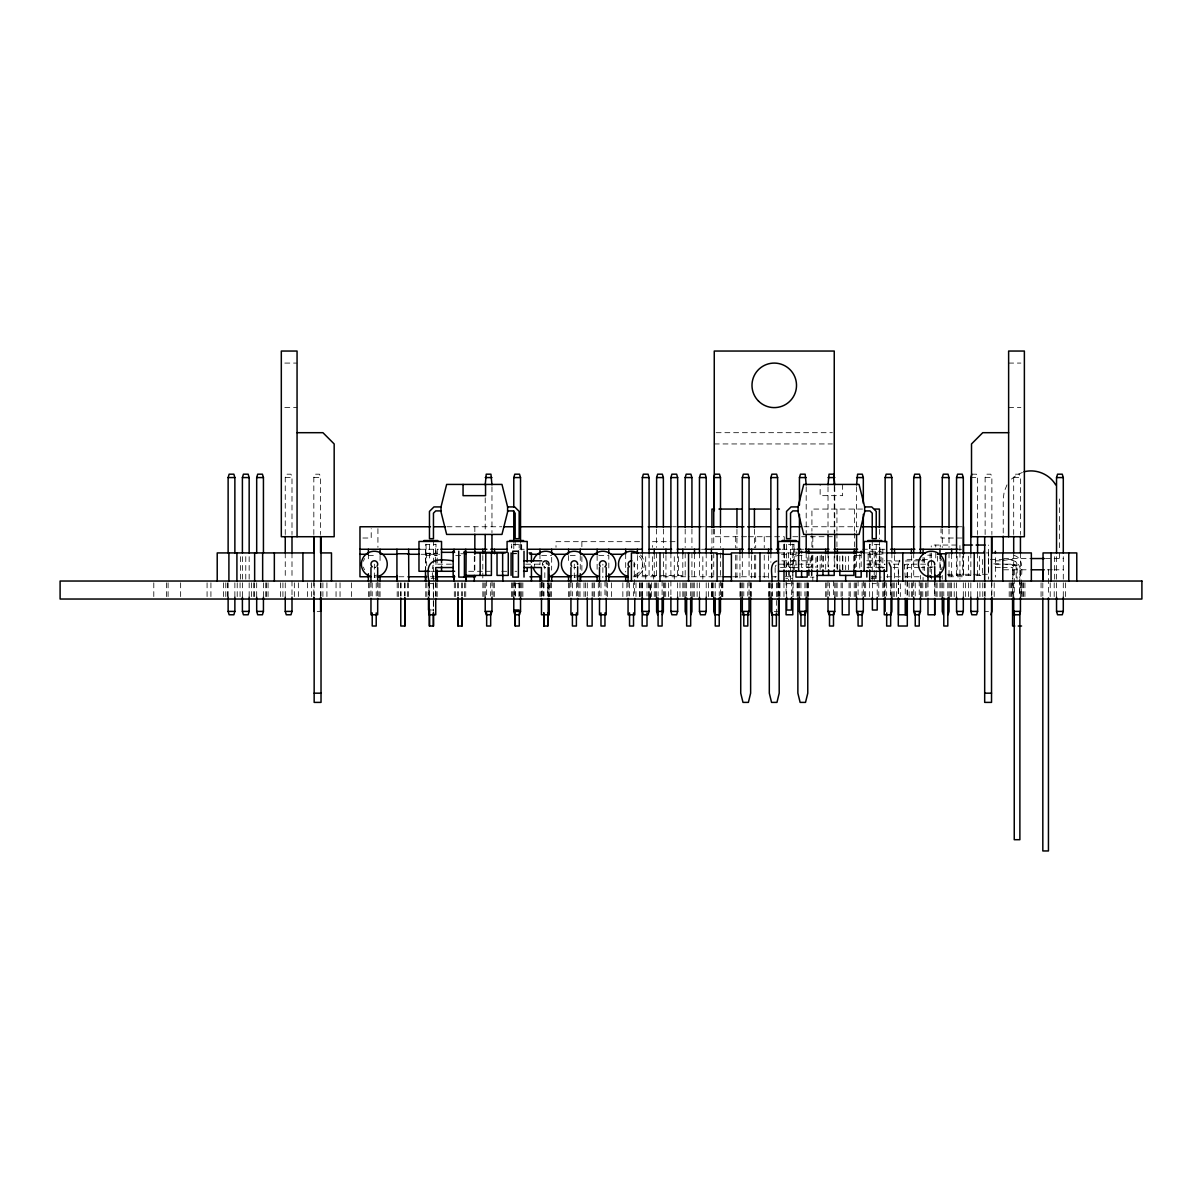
<?xml version="1.0" encoding="UTF-8"?>
<svg xmlns="http://www.w3.org/2000/svg" width="1202" height="1202" viewBox="0 0 1202 1202"><rect width="100%" height="100%" fill="white"/><g stroke="black" fill="none" stroke-linecap="round" stroke-linejoin="round"><path stroke-width="0.75" stroke-dasharray="5 3.75" d="M435.199 562.175L435.845 544.145M521.352 549.554L521.548 544.145M792.929 574.796L792.794 578.402L785.777 578.402M792.989 572.993L794.041 544.145M878.827 569.387L879.744 544.145M988.645 562.551L988.555 563.798L988.645 554.933M786.063 567.314L788.016 562.746L792.584 560.793M792.809 567.765L799.916 567.539M634.761 564.594L634.1 566.217A3.381 3.381 0 0 0 633.875 561.845L634.295 565.932M285.25 534.544L285.25 477.57L286.271 474.189L290.989 474.189L291.996 477.57L291.996 534.544M313.827 534.544L313.827 477.57L314.834 474.189L319.552 474.189L320.573 477.57L320.573 534.544M985.129 534.544L985.129 477.57L986.136 474.189L990.854 474.189L991.875 477.57L991.875 534.544M1013.692 534.544L1013.692 477.57L1014.698 474.189L1019.431 474.189L1020.438 477.57L1020.438 534.544M899.622 560.207L898.3 565L898.3 577.937M1006.991 484.887L1004.196 491.663L1003.234 498.935L1003.234 534.334M1011.468 479.057L1017.283 474.595L1022.376 472.476M933.128 567.043L929.762 567.134A3.381 3.381 0 0 0 933.413 566.848L930.063 567.284M375.625 567.284L374.243 567.554A3.381 3.381 0 0 0 375.941 567.134L374.243 567.539M905.316 561.003L919.214 560.793M908.712 564.174L907.3 565.586L907.36 599.032M575.082 567.449L574.195 567.554A3.381 3.381 0 0 0 575.593 567.284L573.865 567.509M1002.438 563.978L1017.057 565.225L1017.057 579.274M1015.9 565.301L1012.565 565.511M284.814 363.079L297.059 363.079M1008.628 363.079L1020.874 363.079M284.814 407.613L297.059 407.613M1008.628 407.613L1020.874 407.613M716.122 432.69L832.37 432.69M714.258 443.944L832.37 443.944M971.847 474.189L976.58 474.189L977.587 477.57L977.587 534.544M285.25 477.57L291.996 477.57M313.827 477.57L320.573 477.57M970.84 477.57L977.587 477.57M985.129 477.57L991.875 477.57M1013.692 477.57L1020.438 477.57M862.54 509.062L811.921 509.062L811.921 531.209M447.039 526.761L501.805 526.761M672.609 526.761L676.365 526.761M700.766 526.761L704.507 526.761M803.988 526.761L858.423 526.761M957.904 526.761L962.081 526.761M746.592 536.723L714.258 536.723L714.258 529.226M748.41 536.723L784.26 536.723L784.26 542.267M792.809 536.723L832.37 536.723M362.869 538.015L371.208 538.015L371.208 528.64M962.081 538.015L941.031 538.015L941.031 528.64M639.569 541.681L556 541.681L556 547.301M674.998 541.681L652.596 541.681L652.596 547.301M419.874 549.254L438.414 549.254M519.745 549.254L524.237 549.254M701.532 549.254L705.273 549.254M782.006 549.254L796.971 549.254M798.849 549.254L804.454 549.254M862.48 549.254L884.927 549.254M957.919 549.254L961.66 549.254M778.626 552.92L798.459 552.92M864.313 552.92L888.518 552.92M986.151 552.92L988.495 552.92L988.495 579.169M425.493 553.266L437.378 553.266M511.421 553.266L516.439 553.266M425.493 553.746L437.378 553.746M460.742 553.746L465.76 553.746M511.421 553.746L516.439 553.746M421.091 554.272L439.632 554.272M781.465 554.272L796.49 554.272M867.814 554.272L884.702 554.272M927.689 555.174L931.249 555.174M368.368 555.504L376.722 555.504M425.493 555.504L437.378 555.504M455.738 555.504L462.605 555.504M541.621 555.504L551.643 555.504M570.229 555.504L578.583 555.504M598.791 555.504L608.813 555.504L608.813 570.124M797.076 555.504L805.475 555.504M855.929 555.504L862.6 555.504M1003.595 558.539L1031.346 558.539M1045.409 558.539L1063.394 558.539M920.717 559.666L908.427 559.666A5.619 5.619 0 0 0 904.445 561.319M922.475 559.666L931.249 559.666M781.841 560.823L799.646 560.793M801.418 560.793L810.238 560.793M866.807 560.793L884.627 560.823M886.385 560.823L900.268 561.018M920.972 560.793L924.503 560.793M995.361 560.823L1000.65 560.823M1002.423 560.823C1015.645 556.857 1023.383 565.24 1019.506 578.267M451.426 564.174L435.74 564.174A3.381 3.381 0 0 0 434.042 564.624M525.755 564.174L541.456 564.174A3.381 3.381 0 0 1 543.83 565.15M778.52 564.174L796.295 564.174M798.038 564.174L810.238 564.174M866.807 564.174L884.582 564.174M893.296 564.174L898.525 564.174A3.381 3.381 0 0 1 900.208 564.624M925.615 564.174L907.074 564.174A3.381 3.381 0 0 0 904.685 565.15M995.361 564.174L1004.076 564.174M1005.819 564.174L1012.79 564.174A3.381 3.381 0 0 1 1016.171 567.539L1016.171 577.666M1017.057 565.225L1012.565 565.225L1012.565 578.342M780.474 567.509L795.964 567.509L795.964 551.237M884.537 567.509L881.096 567.509L881.096 551.237L869.842 551.237L868.16 552.92L868.16 569.793M893.146 567.509L898.525 567.539L898.555 596.688M995.361 567.509L1000.515 567.509M1002.243 567.509L1012.79 567.539L1012.82 596.688M866.807 567.539L884.251 567.765M919.335 567.539L907.104 567.569L907.074 596.688M921.063 567.539L924.503 567.539M1003.595 569.793L1029.693 569.793M1047.378 569.793L1052.351 569.793M1054.019 569.793L1063.394 569.793M430.617 571.281L434.688 571.281M468.69 571.281L490.221 571.281M501.7 571.281L507.079 571.281M515.012 571.281L516.89 571.281M947.401 574.286L988.615 574.286L988.615 545.047M568.23 575.412L575.172 575.412M633.98 575.412L681.804 575.412L681.804 579.169M947.987 575.412L972.117 575.412M975.859 575.412L982.425 575.412L982.425 556.21M398.869 576.765L406.291 576.765M430.376 576.765L434.238 576.765M633.184 576.765L661.34 576.765M663.219 576.765L689.497 576.765M691.375 576.765L721.41 576.765M732.664 576.765L760.821 576.765M762.699 576.765L777.709 576.765M785.222 576.765L792.734 576.765M871.555 576.765L877.19 576.765M886.58 576.765L903.468 576.765M905.346 576.765L922.234 576.765M929.747 576.765L933.503 576.765M948.513 576.765L963.523 576.765L963.523 556.15M810.238 577.095L813.994 577.095M871.72 577.095L881.096 577.095M933.879 577.095L930.123 577.095L930.123 564.174M431.112 578.402L434.433 578.402M871.27 578.402L877.565 578.402M429.46 583.676L433.456 583.676M515.162 583.676L519.159 583.676M786.529 583.676L790.54 583.676M872.231 583.676L876.228 583.676M431.518 610.015L433.306 610.015M317.193 611.397L320.573 611.397M774.253 611.397L777.619 611.397M985.129 611.397L988.495 611.397M990.373 559.321L1011.438 559.591A5.619 5.619 0 0 1 1017.072 565.21M993.753 563.858L1000.695 563.948M545.302 567.509L543.68 566.848A3.381 3.381 0 0 0 545.633 567.539L543.965 567.043M1014.067 555.399C1023.969 558.134 1021.655 570.544 1021.565 578.117M634.085 562.1L634.761 596.628M904.37 564.174L905.241 578.267M542.448 564.955L542.493 563.212A3.381 3.381 0 0 0 542.448 564.955L542.372 564.249M869.842 544.145L870.759 569.387M784.14 544.145L785.056 569.387M511.646 544.145L511.782 547.751M425.959 544.145L426.74 565.781M634.761 564.219L634.761 565M1065.633 582.835L1065.633 599.032M1063.289 556.676L1063.289 579.169M1063.289 582.82L1063.289 597.109M1059.458 498.935L1059.458 551.087M1059.458 552.95L1059.458 558.539M1056.543 556.676L1056.543 579.169M1056.543 582.82L1056.543 597.109M1054.665 556.676L1054.665 579.169M1054.199 582.835L1054.199 599.032M1050.202 582.835L1050.202 599.032M1048.444 569.793L1048.444 596.027M1042.825 582.91L1042.825 596.027M1041.067 582.835L1041.067 599.032M1024.93 582.835L1024.93 599.032M1023.353 582.835L1023.353 599.032M1022.782 582.835L1022.782 599.032M1021.625 582.835L1021.625 599.032M1021.565 579.965L1021.565 596.538M1020.438 552.92L1020.438 579.169M1020.438 582.82L1020.438 597.109M1019.882 569.793L1019.882 596.027M1019.506 580.1L1019.506 596.523M1014.248 569.793L1014.248 596.027M1013.692 552.92L1013.692 579.169M1013.692 582.82L1013.692 597.109M1012.565 580.175L1012.505 599.032M1011.348 582.835L1011.348 599.032M1010.777 582.835L1010.777 599.032M1009.199 582.835L1009.199 599.032M995.361 557.698L995.361 577.095M994.204 582.835L994.204 599.032M991.875 581.032L991.875 597.109M991.53 582.91L991.53 595.997M985.129 582.82L985.129 597.109M984.678 582.91L984.678 595.997M982.785 582.835L982.785 599.032M979.931 582.835L979.931 599.032M979.615 556.21L979.615 575.412M977.587 552.92L977.587 579.169M977.587 582.82L977.587 597.109M970.84 552.92L970.84 579.169M970.84 582.82L970.84 597.109M968.361 556.21L968.361 575.412M968.496 582.835L968.496 599.032M965.642 582.835L965.642 599.032M963.313 552.92L963.313 579.169M963.313 582.82L963.313 597.109M962.742 556.21L962.742 575.412M959.932 550.531L959.932 545.047L931.249 545.047L931.249 547M959.932 552.364L959.932 579.169M957.123 556.21L957.123 575.412M956.552 552.92L956.552 579.169M956.552 582.82L956.552 597.109M954.223 582.835L954.223 599.032M951.653 553.746L951.653 579.214M951.368 582.835L951.368 599.032M950.211 582.835L950.211 599.032M949.024 529.03L949.024 547.406M949.024 552.92L949.024 579.169M949.024 582.82L949.024 597.109M947.807 582.91L947.807 596.027M943.795 582.91L943.795 596.027M942.278 529.03L942.278 547.406M942.278 575.412L942.278 579.169M942.278 582.82L942.278 597.109M941.076 582.835L941.076 599.032M940.249 545.047L940.249 547M940.249 555.88L940.249 570.003M939.949 553.746L939.949 570.124M939.934 582.835L939.934 599.032M937.44 556.21L937.44 561.259M937.079 582.835L937.079 599.032M935.757 545.047L935.757 547M935.757 552.965L935.757 560.823M935.937 582.835L935.937 599.032M934.735 582.068L934.735 596.613L934.705 583.871M931.37 552.92L931.37 558.539M931.37 560.417L931.37 579.169M930.123 552.965L930.123 560.823M927.989 582.084L928.019 596.628M926.802 582.835L926.802 599.032M925.645 582.835L925.645 599.032M924.503 557.698L924.503 570.634M923.076 557.337L923.076 570.124M923.076 577.396L923.076 581.032M922.79 582.835L922.79 599.032M921.649 582.835L921.649 599.032M920.462 575.412L920.462 579.169M920.462 582.82L920.462 597.109M919.229 581.032L919.229 596.027M915.233 582.91L915.233 596.027M913.715 552.92L913.715 579.169M913.715 581.032L913.715 597.109M912.513 582.835L912.513 599.032M911.386 555.504L911.386 581.032M911.371 582.835L911.371 599.032M909.088 582.835L909.088 599.032M905.241 580.1L905.241 596.523M900.328 583.751L900.328 596.523M898.3 579.785L898.24 599.032M896.512 582.835L896.512 599.032M894.513 555.504L894.513 579.214M894.228 582.835L894.228 599.032M893.086 582.835L893.086 599.032M891.884 552.92L891.884 562.296M891.884 582.82L891.884 597.109M890.982 583.751L890.982 596.523M890.667 581.032L890.667 596.027M887.617 574.286L887.617 577.666M886.67 582.91L886.67 596.027M885.138 581.032L885.138 597.109M884.251 582.234L884.251 596.688M883.951 582.835L883.951 599.032M882.824 549.254L882.824 568.306M882.809 582.835L882.809 599.032M879.879 570.064L879.879 544.476L869.707 544.476L869.707 570.064M879.413 529.361L879.413 538.586M879.413 540.434L879.413 569.958M878.797 582.835L878.797 599.032M877.205 581.032L877.205 597.334M876.228 544.311L876.228 578.057M875.477 551.237L875.477 567.509M875.477 575.367L875.477 577.095M874.23 552.92L874.23 581.032M872.382 582.85L872.382 597.334M872.231 540.569L872.231 581.798M869.662 582.835L869.662 599.032M865.665 582.835L865.665 599.032M864.523 582.835L864.523 599.032M863.321 581.032L863.321 597.109M862.104 582.91L862.104 596.027M861.188 552.965L861.188 567.509M859.731 554.423L859.731 569.793M858.093 581.032L858.093 596.027M856.575 486.765L856.575 532.711M856.575 552.92L856.575 569.793M856.575 582.82L856.575 597.109M855.569 555.023L855.569 567.509M855.388 582.835L855.388 599.032M854.397 509.062L854.397 531.209M854.397 533.057L854.397 547.812M854.397 555.204L854.397 568.125M854.246 555.504L854.246 568.306M854.231 582.835L854.231 599.032M853.871 556.21L853.871 569.793M850.235 582.835L850.235 599.032M849.048 582.91L849.048 596.027M848.477 556.21L848.477 569.793M845.667 556.676L845.667 569.793M842.857 556.21L842.857 569.793M842.632 484.421L842.632 495.66L820.14 495.66L820.14 484.421M842.632 555.775L842.632 569.553M842.286 582.91L842.286 596.027M841.099 582.835L841.099 599.032M839.822 556.21L839.822 569.793M837.343 555.504L837.388 568.306M837.238 556.21L837.238 569.793M837.103 582.835L837.103 599.032M836.938 509.062L836.938 531.209M836.938 533.057L836.938 547.812M836.938 555.204L836.938 568.125M835.946 582.835L835.946 599.032M834.759 486.765L834.759 532.711M834.759 552.92L834.759 567.915M834.759 582.82L834.759 597.109M834.248 486.089L834.248 534.845M834.203 556.21L834.203 567.074M833.542 581.032L833.542 596.027M829.5 582.91L829.53 596.027M828.569 556.21L828.569 567.074M828.013 486.765L828.013 532.711M828.013 552.92L828.013 567.915M828.013 581.032L828.013 597.109M826.826 582.835L826.826 599.032M825.654 555.504L825.684 570.124M825.669 582.835L825.669 599.032M823.175 556.21L823.175 567.074M822.949 556.21L822.949 567.074M821.492 555.023L821.492 567.509M820.14 555.775L820.14 569.553M817.33 556.21L817.33 567.074M817.105 556.676L817.105 567.915M815.857 557.698L815.857 567.509M812.822 536.723L812.822 547.812M812.822 555.189L812.822 568.11M812.822 577.351L812.822 581.032M811.921 533.057L811.921 547.812M811.921 555.204L811.921 568.125M811.696 556.21L811.696 567.074M810.238 557.698L810.238 567.539L801.629 567.539L801.584 555.023M808.811 555.504L808.781 568.306M808.525 582.835L808.525 599.032M807.774 582.91L807.774 595.997M807.383 582.835L807.383 599.032M807.203 557.698L807.203 567.509M806.196 486.765L806.196 532.711M806.196 552.92L806.196 569.793M806.196 582.82L806.196 597.109M804.934 582.91L804.934 596.027M800.923 582.91L800.968 596.027M799.45 582.82L799.45 597.109M798.248 582.835L798.248 599.032M797.873 582.91L797.873 595.997M797.106 582.835L797.106 599.032M794.176 570.064L794.176 544.476L784.004 544.476L784.004 570.064M793.095 582.835L793.095 599.032M792.809 544.115L792.809 596.688M791.502 581.032L791.502 597.334M790.54 540.569L790.54 581.798M789.429 570.92L789.429 577.666M788.542 552.92L788.542 581.032M786.529 544.311L786.529 578.057M786.679 582.85L786.679 597.334M786.063 570.965L786.063 578.267M786.063 580.1L786.063 596.523M784.26 544.115L784.26 569.958M783.974 582.835L783.974 599.032M779.963 582.835L779.963 599.032M779.197 582.91L779.197 595.997M778.821 582.835L778.821 599.032M778.505 582.234L778.505 596.688M777.619 582.82L777.619 597.109M776.372 582.91L776.372 611.022M775.155 567.539L775.155 577.666M772.36 582.91L772.36 596.027M771.804 583.751L771.804 596.523M770.873 552.92L770.873 562.296M770.873 582.82L770.873 597.109M769.686 582.835L769.686 599.032M769.31 582.91L769.31 595.997M768.514 555.504L768.514 579.214M768.544 582.835L768.544 599.032M764.247 536.723L764.247 547.812M764.247 555.189L764.247 581.032M755.697 536.723L755.697 547.812M755.697 555.189L755.697 581.032M754.42 529.361L754.42 547.812M754.42 555.204L754.42 579.199M751.641 555.504L751.641 579.214M751.4 582.835L751.4 599.032M750.634 582.91L750.634 595.997M750.258 582.835L750.258 599.032M749.056 552.92L749.056 579.169M749.056 581.032L749.056 597.109M747.794 582.91L747.794 596.027M743.798 582.91L743.798 596.027M742.31 552.92L742.31 579.169M742.31 582.82L742.31 597.109M741.123 582.835L741.123 599.032M740.732 582.91L740.732 595.997M739.951 555.504L739.951 581.032M739.966 582.835L739.966 599.032M736.946 529.361L736.946 547.812M736.946 555.204L736.946 579.199M735.684 536.723L735.684 547.812M735.684 555.189L735.684 581.032M722.838 582.835L722.838 599.032M722.177 582.835L722.177 599.032M721.681 582.835L721.681 599.032M720.494 529.03L720.494 547.406M720.494 552.92L720.494 579.169M720.494 581.032L720.494 597.109M719.232 582.91L719.232 596.027M715.235 582.91L715.235 596.027M713.748 529.03L713.748 547.406M713.748 552.92L713.748 579.169M713.748 582.82L713.748 597.109M712.561 582.835L712.561 599.032M711.945 529.361L711.945 547.812M711.945 555.204L711.945 579.199M712.065 582.835L712.065 599.032M711.389 555.504L711.389 579.214M711.404 582.835L711.404 599.032M708.549 582.835L708.549 599.032M706.205 552.92L706.205 579.169M706.205 582.82L706.205 597.109M702.839 556.676L702.839 579.169M699.459 552.92L699.459 579.169M699.459 582.82L699.459 597.109M697.13 582.835L697.13 599.032M694.516 553.746L694.516 579.214M694.26 582.835L694.26 599.032M693.118 582.835L693.118 599.032M691.931 529.03L691.931 547.406M691.931 552.92L691.931 579.169M691.931 582.82L691.931 599.032M690.669 582.91L690.669 596.027M686.658 582.91L686.658 596.027M685.185 529.03L685.185 547.406M685.185 552.92L685.185 579.169M685.185 582.82L685.185 599.032M683.983 582.835L683.983 599.032M682.811 553.746L682.811 579.214M682.841 582.835L682.841 599.032M679.986 582.835L679.986 599.032M678.454 556.676L678.454 575.412M677.643 552.92L677.643 579.169M677.643 582.82L677.643 597.109M674.277 556.676L674.277 579.169M670.896 552.92L670.896 579.169M670.896 581.032L670.896 597.109M668.552 582.835L668.552 599.032M665.953 555.504L665.953 579.214M665.698 582.835L665.698 599.032M664.556 582.835L664.556 599.032M663.369 529.03L663.369 547.406M663.369 552.92L663.369 579.169M663.369 582.82L663.369 597.109M662.107 581.032L662.107 596.027M658.095 582.91L658.095 596.027M656.608 529.03L656.608 547.406M656.608 552.92L656.608 579.169M656.608 582.82L656.608 597.109M655.421 582.835L655.421 599.032M654.249 553.746L654.249 579.214M654.279 582.835L654.279 599.032M653.693 575.412L653.693 579.169M652.596 556.676L652.596 575.412M651.424 582.835L651.424 599.032M649.08 552.92L649.08 579.169M649.08 582.82L649.08 597.109M648.84 582.835L648.84 599.032M646.992 582.91L646.992 596.027M645.699 556.676L645.699 579.169M642.334 552.92L642.334 579.169M642.334 582.82L642.334 597.109M642.168 582.91L642.168 596.027M641.207 582.835L641.132 599.032M639.99 582.835L639.99 599.032M639.704 582.835L639.704 599.032M637.376 555.504L637.376 579.214M635.993 582.835L635.993 599.032M633.529 582.91L633.529 596.027M629.532 582.91L629.532 596.027M628.045 582.068L628.045 596.613M626.858 582.835L626.858 599.032M625.686 553.746L625.686 571.942M622.846 582.835L622.846 599.032M611.427 582.835L611.427 599.032M607.416 582.835L607.416 599.032M606.229 582.084L606.199 596.628M604.967 581.032L604.967 596.027M602.863 564.174L602.863 565.15M602.863 567.539L602.863 577.666M600.97 582.91L600.97 596.027M599.482 582.068L599.482 596.613M598.295 582.835L598.295 599.032M597.124 555.504L597.124 571.942M594.569 582.835L594.569 599.032M593.142 582.835L593.142 599.032M592.12 582.91L592.12 596.027M587.282 582.91L587.282 596.027M585.434 582.835L585.434 599.032M584.007 582.835L584.007 599.032M581.873 541.681L581.873 547.301M581.873 556.676L581.873 571.671M580.25 555.504L580.25 570.124M580.01 582.835L580.01 599.032M578.793 582.835L578.793 599.032M577.666 582.084L577.636 596.628M576.404 582.91L576.404 596.027M574.286 564.174L574.286 577.666M572.407 582.91L572.407 596.027M570.92 582.068L570.92 596.613M569.718 582.835L569.718 599.032M568.561 555.504L568.561 562.806M568.576 582.835L568.576 599.032M551.688 557.337L551.643 570.124M551.433 582.835L551.433 599.032M550.291 582.835L550.291 599.032M548.172 583.751L548.172 596.523M544.822 577.666L544.822 567.539A3.381 3.381 0 0 0 544.701 566.668M543.83 582.91L543.83 596.027M543.8 582.91L543.8 596.027M542.372 563.738L542.357 565.09M542.357 582.068L542.357 596.613M541.471 582.234L541.471 596.688M541.155 582.835L541.155 599.032M539.953 553.746L539.983 564.67M540.014 582.835L540.014 599.032M522.87 582.835L522.87 599.032M521.683 549.96L521.683 544.476L511.511 544.476L511.511 548.142M521.728 582.835L521.728 599.032M520.526 543.725L520.526 549.239M520.526 582.82L520.526 597.109M519.159 544.311L519.159 548.067M519.279 582.91L519.279 596.027M519.009 582.85L519.009 597.334M515.267 582.91L515.267 596.027M515.162 540.569L515.162 548.067M515.222 582.91L515.222 596.027M514.186 581.032L514.186 597.334M513.78 543.725L513.78 549.239M513.78 582.82L513.78 597.109M512.593 582.835L512.593 599.032M511.451 582.835L511.451 599.032M494.307 582.835L494.307 599.032M493.151 582.835L493.09 599.032M491.964 486.765L491.964 532.711M491.964 581.032L491.964 597.109M490.671 582.91L490.671 596.027M486.66 581.032L486.66 596.027M485.217 497.793L485.217 532.711M485.217 582.82L485.217 597.109M484.03 582.835L484.03 599.032M482.813 555.504L482.813 579.214M482.873 582.835L482.873 599.032M474.835 526.761L474.835 532.381M474.835 556.15L474.835 573.008M474.309 556.676L474.309 571.671M465.745 582.835L465.745 599.032M464.588 582.835L464.588 599.032M462.094 582.91L462.094 596.027M461.914 582.91L461.914 596.027M458.097 582.91L458.097 596.027M457.917 582.91L457.917 596.027M455.453 582.835L455.453 599.032M454.311 582.835L454.311 599.032M437.197 549.254L437.197 564.67M437.167 582.835L437.167 599.032M435.98 564.579L435.98 544.476L425.824 544.476L425.688 570.124M436.025 582.835L436.025 599.032M435.725 582.234L435.725 596.688M433.456 540.569L433.531 611.022M433.306 582.85L433.351 611.022M432.359 577.666L432.359 567.539A3.381 3.381 0 0 1 432.48 566.668M429.46 544.311L429.46 561.184M429.535 582.91L429.535 596.027M429.339 581.032L429.339 596.027M428.979 583.751L428.979 596.523M428.483 581.032L428.483 597.334M426.89 582.835L426.89 599.032M425.748 582.835L425.748 599.032M425.493 549.254L425.493 570.124M408.605 582.835L408.605 599.032M407.463 582.835L407.463 599.032M404.969 582.91L404.969 596.027M404.789 582.91L404.789 596.027M400.972 582.91L400.972 596.027M400.777 582.91L400.777 596.027M398.328 582.835L398.328 599.032M397.186 582.835L397.186 599.032M380.057 555.504L380.057 561.033M380.042 582.835L380.042 599.032M378.9 582.835L378.9 599.032M377.924 528.64L377.924 547.376M377.698 582.084L377.668 596.628M376.211 582.91L376.211 596.027M374.333 564.174L374.333 577.666M372.214 582.91L372.214 596.027M370.952 582.068L370.952 596.613M369.765 582.835L369.765 599.032M368.608 582.835L368.608 599.032M368.368 553.746L368.368 561.033M351.48 582.835L351.48 599.032M340.046 582.835L340.046 599.032M336.049 582.835L336.049 599.032M326.914 582.835L326.914 599.032M322.902 582.835L322.902 599.032M321.024 582.91L321.024 595.997M320.573 582.82L320.573 597.109M314.158 582.91L314.158 595.997M313.827 581.032L313.827 597.109M311.483 582.835L311.483 599.032M307.472 582.835L307.472 599.032M298.351 582.835L298.351 599.032M294.34 582.835L294.34 599.032M291.996 552.92L291.996 579.169M291.996 581.032L291.996 597.109M285.25 552.92L285.25 579.169M285.25 582.82L285.25 597.109M282.921 582.835L282.921 599.032M280.637 582.835L280.637 599.032M268.061 582.835L268.061 599.032M266.348 582.835L266.348 599.032M265.777 582.835L265.777 599.032M263.433 582.82L263.433 597.109M256.687 582.82L256.687 597.109M254.343 582.835L254.343 599.032M253.772 582.835L253.772 599.032M251.488 582.835L251.488 599.032M249.16 556.676L249.16 579.169M249.16 582.82L249.16 597.109M245.779 556.676L245.779 579.169M242.398 556.676L242.398 579.169M242.398 582.82L242.398 597.109M240.52 556.676L240.52 579.169M240.069 582.835L240.069 599.032M237.215 582.835L237.215 599.032M234.871 582.82L234.871 597.109M228.125 582.82L228.125 597.109M227.358 582.835L227.358 599.032M225.781 582.835L225.781 599.032M223.497 582.835L223.497 599.032M210.921 582.835L210.921 599.032M207.075 582.835L207.075 599.032M180.646 582.835L180.646 599.032M168.085 582.835L168.085 599.032M166.372 582.835L166.372 599.032M153.796 582.835L153.796 599.032M534.86 567.074A11.254 11.254 0 0 1 534.484 564.174M377.233 575.037A11.254 11.254 0 0 1 374.333 575.412M364.582 569.793A11.254 11.254 0 0 1 363.47 567.074M363.47 561.259A11.254 11.254 0 0 1 364.582 558.539M377.668 576.659A12.937 12.937 0 0 1 374.333 577.095M432.81 565.857A3.381 3.381 0 0 1 433.351 565.15M577.2 575.037A11.254 11.254 0 0 1 574.286 575.412M577.636 576.659A12.937 12.937 0 0 1 574.286 577.095M789.429 567.539A3.381 3.381 0 0 1 792.809 564.174M942.233 567.074A11.254 11.254 0 0 1 941.106 569.793M931.37 575.412A11.254 11.254 0 0 1 928.455 575.037M941.106 558.539A11.254 11.254 0 0 1 942.233 561.259M931.37 577.095A12.937 12.937 0 0 1 928.019 576.659M775.26 566.668A3.381 3.381 0 0 1 776.146 565.15M884.236 564.174A3.381 3.381 0 0 1 885.123 564.279M639.374 556.21A11.254 11.254 0 0 1 634.325 575.037M640.561 555.023A12.937 12.937 0 0 1 634.776 576.659M650.267 599.032L650.267 582.835L650.207 599.032M549.104 596.613L549.104 582.084L549.074 596.628M547.842 596.027L547.842 582.91L547.796 596.027"/><path stroke-width="1.5" d="M441.014 506.913L446.648 484.421L501.97 484.421L507.605 506.913L507.605 511.932L501.97 534.424L446.648 534.424L441.014 511.932L441.014 506.913L433.952 506.913L429.46 511.406L429.46 538.691L433.456 538.691L433.456 513.164L435.71 510.91L441.014 510.91M798.098 506.913L803.717 484.421L859.054 484.421L864.674 506.913L864.674 511.932L859.054 534.424L803.717 534.424L798.098 511.932L798.098 506.913L791.036 506.913L786.529 511.406L786.529 538.691L790.54 538.691L790.54 513.164L792.779 510.91L798.098 510.91M228.125 552.92L228.125 477.57L229.131 474.189L233.864 474.189L234.871 477.57L234.871 552.92M242.398 552.92L242.398 477.57L243.42 474.189L248.138 474.189L249.16 477.57L249.16 552.92M256.687 552.92L256.687 477.57L257.694 474.189L262.427 474.189L263.433 477.57L263.433 552.92M234.871 597.109L234.871 611.397L233.864 614.778L229.131 614.778L228.125 611.397L228.125 597.109M249.16 597.109L249.16 611.397L248.138 614.778L243.42 614.778L242.398 611.397L242.398 597.109M263.433 597.109L263.433 611.397L262.427 614.778L257.694 614.778L256.687 611.397L256.687 597.109M291.996 597.109L291.996 611.397L290.989 614.778L286.271 614.778L285.25 611.397L285.25 597.109M485.217 484.917L486.224 474.189L490.957 474.189L491.964 484.917M513.78 506.974L513.78 477.57L514.802 474.189L519.519 474.189L520.526 477.57L520.526 541.892M491.964 597.109L491.964 611.397L490.957 614.778L486.224 614.778L485.217 611.397L485.217 597.109M520.526 597.109L520.526 611.397L519.519 614.778L514.802 614.778L513.78 611.397L513.78 597.109M642.334 552.92L642.334 477.57L643.34 474.189L648.073 474.189L649.08 477.57L649.08 552.92M656.608 527.197L656.608 477.57L657.629 474.189L662.347 474.189L663.369 477.57L663.369 527.197M670.896 552.92L670.896 477.57L671.903 474.189L676.636 474.189L677.643 477.57L677.643 552.92M685.185 527.197L685.185 477.57L686.192 474.189L690.91 474.189L691.931 477.57L691.931 527.197M649.08 597.109L649.08 611.397L648.073 614.778L643.34 614.778L642.334 611.397L642.334 597.109M699.459 552.92L699.459 477.57L700.481 474.189L705.198 474.189L706.205 477.57L706.205 552.92M662.347 614.778L663.369 611.397L663.369 597.109M713.748 527.197L713.748 477.57L714.754 474.189L719.487 474.189L720.494 477.57L720.494 527.197M677.643 597.109L677.643 611.397L676.636 614.778L671.903 614.778L670.896 611.397L670.896 597.109M690.91 614.778L691.931 611.397L691.931 597.109M742.31 552.92L742.31 477.57L743.332 474.189L748.05 474.189L749.056 477.57L749.056 552.92M706.205 597.109L706.205 611.397L705.198 614.778L700.481 614.778L699.459 611.397L699.459 597.109M770.873 552.92L770.873 477.57L771.894 474.189L776.612 474.189L777.619 477.57L777.619 552.92M748.05 614.778L749.056 611.397L749.056 597.109M799.45 505.14L799.45 477.57L800.457 474.189L805.175 474.189L806.196 484.917M828.013 484.917L829.019 474.189L833.752 474.189L834.759 484.917M806.196 597.109L806.196 611.397L805.175 614.778L800.457 614.778L799.45 611.397L799.45 597.109M856.575 484.917L857.582 474.189L862.315 474.189L863.321 477.57L863.321 503.292M834.759 597.109L834.759 611.397L833.752 614.778L829.019 614.778L828.013 611.397L828.013 597.109M885.138 541.892L885.138 477.57L886.159 474.189L890.877 474.189L891.884 477.57L891.884 552.92M863.321 597.109L863.321 611.397L862.315 614.778L857.582 614.778L856.575 611.397L856.575 597.109M913.715 552.92L913.715 477.57L914.722 474.189L919.44 474.189L920.462 477.57L920.462 552.92M890.877 614.778L891.884 611.397L891.884 597.109M942.278 527.197L942.278 477.57L943.285 474.189L948.017 474.189L949.024 477.57L949.024 527.197M956.552 552.92L956.552 477.57L957.573 474.189L962.291 474.189L963.313 477.57L963.313 552.92M920.462 597.109L920.462 611.397L919.44 614.778L914.722 614.778L913.715 611.397L913.715 597.109M971.847 474.189L970.84 477.57L970.84 552.92M948.017 614.778L949.024 611.397L949.024 597.109M963.313 597.109L963.313 611.397L962.291 614.778L957.573 614.778L956.552 611.397L956.552 597.109M977.587 597.109L977.587 611.397L976.58 614.778L971.847 614.778L970.84 611.397L970.84 597.109M990.854 614.778L991.875 611.397L991.875 597.109M1056.543 552.92L1056.543 477.57L1057.55 474.189L1062.267 474.189L1063.289 477.57L1063.289 552.92M1020.438 597.109L1020.438 611.397L1019.431 614.778L1012.82 614.778M1063.289 597.109L1063.289 611.397L1062.267 614.778L1057.55 614.778L1056.543 611.397L1056.543 597.109M776.777 561.018C768.183 563.978 773.021 575.533 771.804 581.918M1024.074 471.785C1036.094 468.63 1049.421 474.144 1055.702 484.887M297.059 432.69L322.932 432.69L334.171 443.944L334.171 536.723L281.313 536.723L281.313 351.044L297.059 351.044L297.059 536.723M1008.628 432.69L982.755 432.69L971.516 443.944L971.516 536.723L1024.374 536.723L1024.374 351.044L1008.628 351.044L1008.628 536.723M228.125 477.57L234.871 477.57M242.398 477.57L249.16 477.57M256.687 477.57L263.433 477.57M485.217 477.57L491.964 477.57M513.78 477.57L520.526 477.57M642.334 477.57L649.08 477.57M656.608 477.57L663.369 477.57M670.896 477.57L677.643 477.57M685.185 477.57L691.931 477.57M699.459 477.57L706.205 477.57M713.748 477.57L720.494 477.57M742.31 477.57L749.056 477.57M770.873 477.57L777.619 477.57M799.45 477.57L806.196 477.57M828.013 477.57L834.759 477.57M856.575 477.57L863.321 477.57M885.138 477.57L891.884 477.57M913.715 477.57L920.462 477.57M942.278 477.57L949.024 477.57M956.552 477.57L963.313 477.57M1056.543 477.57L1063.289 477.57M507.605 506.913L514.666 506.913L519.159 511.406L519.159 538.691L515.162 538.691L515.162 513.164L512.908 510.91L507.605 510.91M864.674 506.913L871.735 506.913L876.228 511.406L876.228 538.691L872.231 538.691L872.231 513.164L869.978 510.91L864.674 510.91M714.514 509.062L711.945 509.062L711.945 527.513M718.916 509.062L741.288 509.062M750.093 509.062L769.55 509.062M776.853 509.062L779.422 509.062M874.891 509.062L879.413 509.062L879.413 527.513M430.481 526.761L359.969 526.761L359.969 576.765L369.224 576.765M434.072 526.761L445.491 526.761M503.683 526.761L513.059 526.761M520.571 526.761L642.574 526.761M648.209 526.761L670.731 526.761M678.228 526.761L700.766 526.761M706.385 526.761L743.933 526.761M747.689 526.761L770.212 526.761M777.709 526.761L787.1 526.761M790.856 526.761L800.231 526.761M862.18 526.761L884.702 526.761M892.2 526.761L914.737 526.761M920.356 526.761L957.904 526.761M423.93 540.539L437.859 540.539M509.633 540.539L523.561 540.539M782.126 540.539L796.055 540.539M867.829 540.539L881.757 540.539M963.523 545.047L972.478 545.047M976.069 545.047L985.024 545.047M359.969 549.254L419.874 549.254M440.939 549.254L486.915 549.254M490.656 549.254L507.439 549.254M527.963 549.254L641.778 549.254M649.23 549.254L671.617 549.254M677.222 549.254L699.654 549.254M705.273 549.254L743.287 549.254M748.305 549.254L771.864 549.254M776.387 549.254L780.218 549.254M796.971 549.254L800.712 549.254M805.43 549.254L828.989 549.254M834.008 549.254L857.597 549.254M890.547 549.254L914.872 549.254M919.74 549.254L957.919 549.254M441.54 552.334L454.656 552.334M464.017 552.334L507.079 552.334L507.079 541.456L527.227 541.456L527.227 561.95M798.624 552.334L864.148 552.334M312.836 552.92L217.216 552.92L217.216 581.032M321.565 552.92L331.482 552.92L331.482 581.032M474.309 552.92L505.231 552.92M529.09 552.92L531.434 552.92L531.434 562.296M778.626 552.92L731.402 552.92L731.402 581.032M855.584 552.92L807.188 552.92L807.203 551.237M886.836 552.92L925.525 552.92M992.867 552.92L1031.346 552.92L1031.346 581.032M396.93 553.746L408.635 553.746M716.392 553.746L723.078 553.746M946.635 553.746L939.949 553.746L939.949 549.254M359.969 554.272L367.376 554.272M380.343 554.272L397.021 554.272M408.139 554.272L419.258 554.272M529.962 554.272L539.337 554.272M552.484 554.272L567.494 554.272M580.641 554.272L597.529 554.272M610.661 554.272L623.808 554.272M723.288 554.272L730.786 554.272M937.259 554.272L941.001 554.272M1031.346 558.539L1044.283 558.539M453.169 560.793C433.051 558.074 425.072 560.372 428.979 581.918M524.012 560.823L541.666 560.823M524.012 567.509L541.456 567.539L541.471 580.416M453.169 567.539L435.755 567.569L435.725 580.416M1031.346 569.793L1044.283 569.793M429.399 571.281L418.972 571.281L418.972 541.456L441.54 541.456L441.54 562.671M436.341 571.281L454.656 571.281M523.561 571.281L527.227 571.281L527.227 567.554M778.46 571.281L886.715 571.281L886.715 541.456L864.148 541.456L864.148 571.281M466.106 575.412L491.408 575.412L491.408 552.92M378.495 576.765L397.021 576.765M407.959 576.765L426.725 576.765M436.116 576.765L454.882 576.765M463.717 576.765L475.526 576.765M529.962 576.765L541.216 576.765M550.606 576.765L569.372 576.765M580.641 576.765L597.529 576.765M608.783 576.765L627.564 576.765M723.288 576.765L730.786 576.765M935.381 576.765L941.001 576.765M429.7 610.015L428.483 610.015L428.483 597.334M514.186 610.015L519.009 610.015M228.125 611.397L234.871 611.397M242.398 611.397L249.16 611.397M256.687 611.397L263.433 611.397M285.25 611.397L291.996 611.397M485.217 611.397L491.964 611.397M513.78 611.397L520.526 611.397M642.334 611.397L649.08 611.397M656.608 597.109L656.608 611.397L663.369 611.397M670.896 611.397L677.643 611.397M699.459 611.397L706.205 611.397M742.31 597.109L742.31 611.397L749.056 611.397M799.45 611.397L806.196 611.397M828.013 611.397L834.759 611.397M856.575 611.397L863.321 611.397M913.715 611.397L920.462 611.397M956.552 611.397L963.313 611.397M970.84 611.397L977.587 611.397M1013.692 597.109L1013.692 611.397L1020.438 611.397M1056.543 611.397L1063.289 611.397M549.074 614.778L549.074 598.431L549.104 614.778L541.471 614.778L541.471 598.506M742.31 614.778L749.056 614.778M934.705 614.778L934.705 598.416L934.735 614.778L927.989 614.778L927.989 598.431M547.796 626.017L547.796 612.9L547.842 626.017L543.8 626.017L543.8 612.9M1014.819 626.017L1012.565 626.017L1012.565 598.521M1018.229 626.017L1021.565 626.017M314.158 693.178L321.024 693.178M984.678 693.178L991.53 693.178M889.029 562.746L890.982 567.314L890.982 581.918M546.219 562.776L547.301 564.174M1013.692 611.397L1014.698 614.778M943.285 614.778L942.278 611.397L942.278 597.109M771.894 614.778L770.873 611.397L770.873 597.109M742.31 611.397L743.332 614.778M686.192 614.778L685.185 611.397L685.185 597.109M656.608 611.397L657.629 614.778M1076.782 581.032L1076.782 552.92L1043.051 552.92L1043.051 581.032M1068.773 552.92L1068.773 581.032M1051.059 552.92L1051.059 581.032M1048.444 597.905L1048.444 850.956L1042.825 850.956L1042.825 597.905M1042.825 569.793L1042.825 581.032M1020.438 536.377L1020.438 552.92M1019.882 612.9L1019.882 839.702L1014.248 839.702L1014.248 611.022M1013.692 536.377L1013.692 552.92M1003.234 536.197L1003.234 552.95M1002.784 552.92L1002.784 581.032M995.361 551.237L995.361 552.965M991.875 536.377L991.875 552.92M991.53 536.723L991.53 581.032M991.53 597.86L991.53 702.389L984.678 702.389L984.678 597.86M984.678 536.723L984.678 581.032M984.107 551.237L984.107 552.965L945.643 552.92L945.643 581.032M977.587 536.377L977.587 552.92M974.221 552.92L974.221 581.032M963.523 526.761L963.523 554.272M951.653 549.254L951.653 553.746M947.807 597.905L947.807 626.017L943.795 626.017L943.795 597.905M939.949 571.942L939.949 581.032M934.735 566.653L934.735 582.068L934.705 574.781M927.989 567.554L928.019 580.281M923.076 549.254L923.076 553.746M919.229 612.9L919.229 626.017L915.233 626.017L915.233 612.9M911.386 549.254L911.386 553.746M907.3 598.551L907.3 626.017L898.3 626.017L898.3 598.28M907.074 598.506L907.074 614.778L898.555 614.778L898.555 598.506M905.241 598.356L905.241 614.778M902.792 552.92L902.792 581.032M894.513 549.254L894.513 553.746M890.982 598.356L890.982 614.778L884.251 614.778L884.251 598.506M890.667 612.9L890.667 626.017L886.67 626.017L886.67 612.9M885.138 597.109L885.138 611.397M884.251 569.568L884.251 580.416M879.879 570.064L879.879 581.032M877.205 597.334L877.205 610.015L872.382 610.015L872.382 597.334M869.707 570.064L869.707 581.032M866.807 570.634L866.807 577.095M863.321 514.321L863.321 552.92M862.104 612.9L862.104 626.017L858.093 626.017L858.093 612.9M861.188 551.237L861.188 552.965M861.188 570.634L861.188 577.095L855.569 577.095L855.569 570.634M856.575 534.544L856.575 552.92M855.569 551.237L855.569 552.965M854.246 549.254L854.246 553.746M853.871 569.793L853.871 575.412L839.822 575.412L839.822 569.793M849.048 597.905L849.048 614.778L842.286 614.778L842.286 597.905M845.667 575.412L845.667 581.032M837.343 549.254L837.343 553.746M834.759 534.544L834.759 552.92M834.248 484.767L834.248 351.044L714.258 351.044L714.258 510.745M834.203 569.793L834.203 575.412L817.33 575.412L817.33 569.793M833.497 612.9L833.497 626.017L829.5 626.017L829.53 612.9M828.569 569.793L828.569 575.412M828.013 534.544L828.013 552.92M825.654 549.254L825.654 553.746M822.949 569.793L822.949 575.412M817.105 575.412L817.105 581.032M811.696 569.793L811.696 575.412M808.781 549.254L808.781 553.746M808.886 569.793L808.886 575.412M807.774 597.86L807.774 693.178L805.52 702.389L800.126 702.389L797.873 693.178L797.873 597.86M807.203 570.634L807.203 577.095L795.964 577.095L795.964 570.634M806.196 534.544L806.196 552.92M804.934 611.022L804.964 626.017L800.923 626.017L800.923 612.9M801.584 551.237L801.584 552.965M801.584 570.634L801.584 577.095M799.45 514.321L799.45 552.92M798.624 571.281L798.624 541.456L778.46 541.456L778.505 580.416M792.809 598.506L792.809 614.778L786.063 614.778L786.063 598.356M791.502 597.334L791.502 610.015L786.679 610.015L786.679 597.334M784.004 570.064L784.004 581.032M779.197 597.86L779.197 693.178L776.958 702.389L771.549 702.389L769.31 693.178L769.31 597.86M778.505 598.506L778.505 614.778L771.804 614.778L771.804 598.356M776.372 612.9L776.372 626.017L772.36 626.017L772.36 612.9M768.514 549.254L768.514 553.746M759.965 552.92L759.965 581.032M754.42 509.062L754.42 527.513M751.641 549.254L751.641 553.746M750.634 597.86L750.634 693.178L748.38 702.389L742.986 702.389L740.732 693.178L740.732 597.86M747.794 612.9L747.794 626.017L743.798 626.017L743.798 612.9M739.951 549.254L739.951 553.746M736.946 509.062L736.946 527.513M723.078 549.254L723.078 581.032M720.494 597.109L720.494 611.397L719.487 614.778L714.754 614.778L713.748 611.397L713.748 597.109M719.232 597.905L719.232 626.017L715.235 626.017L715.235 597.905M717.113 581.032L717.113 552.92L631.426 552.92L631.426 581.032M711.389 549.254L711.389 553.746M694.516 549.254L694.516 553.746M690.669 597.905L690.669 626.017L686.658 626.017L686.658 597.905M688.551 552.92L688.551 581.032M682.811 549.254L682.811 553.746M665.953 549.254L665.953 553.746M662.107 597.905L662.107 626.017L658.095 626.017L658.095 597.905M659.988 552.92L659.988 581.032M654.249 549.254L654.249 553.746M646.992 612.9L646.992 626.017L642.168 626.017L642.168 597.905M637.376 549.254L637.376 553.746M634.791 598.431L634.761 614.778L628.045 614.778L628.075 598.416M633.529 612.9L633.529 626.017L629.532 626.017L629.532 612.9M628.075 567.509L628.045 582.068M625.686 549.254L625.686 553.746M625.686 575.563L625.686 581.032M608.813 549.254L608.813 553.746M608.813 573.745L608.813 581.032M606.199 567.569L606.199 580.281M606.229 598.431L606.199 614.778L599.482 614.778L599.513 598.416M604.967 612.9L604.967 626.017L600.97 626.017L600.97 612.9M599.513 567.509L599.482 582.068M597.124 549.254L597.124 553.746M597.124 575.563L597.124 581.032M592.12 597.905L592.12 626.017L587.282 626.017L587.282 597.905M580.581 577.291L580.581 581.032M580.25 549.254L580.25 553.746M580.25 573.745L580.25 581.032M577.636 566.773L577.636 580.281M577.666 598.431L577.636 614.778L570.92 614.778L570.95 598.416M576.404 612.9L576.404 626.017L572.407 626.017L572.407 612.9M570.95 567.509L570.92 582.068M568.561 549.254L568.561 553.746M568.561 575.563L568.561 581.032M551.643 549.254L551.643 553.746M551.688 575.563L551.688 581.032M549.104 574.811L549.104 580.265L549.074 567.569M548.172 567.329L548.172 581.918M548.172 598.356L548.172 614.778M543.83 612.9L543.83 626.017M539.953 549.254L539.953 553.746M539.983 575.563L539.953 581.032M531.434 566.037L531.434 581.032M524.012 551.237L524.012 577.095M519.234 612.9L519.279 626.017L515.222 626.017L515.222 612.9M515.267 612.9L515.267 626.017M513.78 510.655L513.78 541.892M511.09 552.92L511.09 575.412M508.266 552.92L508.266 575.412L497.027 575.412L497.027 552.92M502.872 575.412L502.872 581.032M502.646 552.92L502.646 575.412M494.518 549.254L494.518 553.746M491.964 534.544L491.964 552.92M490.671 612.9L490.671 626.017L486.66 626.017L486.66 612.9M485.773 552.92L485.773 575.412M485.548 484.421L485.548 495.66L463.055 495.66L463.055 484.421M485.217 534.544L485.217 552.92M482.813 549.254L482.813 553.746M480.154 552.92L480.154 575.412M474.835 534.259L474.835 554.272M474.309 575.412L474.309 581.032M466.106 552.92L465.94 581.032M465.76 549.254L465.76 553.746M465.76 575.563L465.76 581.032M464.408 551.237L464.408 577.095L458.788 577.095L458.788 551.237M462.094 597.905L462.094 626.017L457.917 626.017L457.917 597.905M461.914 597.905L461.914 626.017M458.097 597.905L458.097 626.017M454.251 575.563L454.251 581.032M454.071 549.254L454.071 552.259M454.071 575.563L454.071 581.032M453.169 551.237L453.169 577.095M441.54 566.112L441.54 571.281M437.197 570.094L437.378 581.032M435.725 598.506L435.725 614.778L428.979 614.778L428.979 598.356M433.531 612.9L433.531 626.017L429.339 626.017L429.339 609.159M433.351 612.9L433.351 626.017M429.535 609.159L429.535 626.017M425.688 575.563L425.688 581.032M425.493 570.094L425.493 581.032M408.635 549.254L408.815 581.032M404.969 597.905L404.969 626.017L400.777 626.017L400.777 597.905M404.789 597.905L404.789 626.017M397.126 575.563L397.126 581.032M396.93 549.254L396.93 581.032M380.057 549.254L380.057 553.746M380.057 575.563L380.057 581.032M377.668 567.569L377.668 580.281M377.698 598.431L377.668 614.778L370.952 614.778L370.982 598.416M376.211 612.9L376.211 626.017L372.214 626.017L372.214 612.9M370.982 567.509L370.952 582.068M368.368 549.254L368.368 553.746M368.368 573.745L368.368 581.032M321.024 536.723L321.024 581.032M321.024 597.86L321.024 702.389L314.158 702.389L314.158 597.86M320.573 536.377L320.573 552.92M320.573 597.109L320.573 611.397M314.158 536.723L314.158 581.032M313.827 536.377L313.827 552.92M313.827 597.109L313.827 611.397M302.919 552.92L302.919 581.032M291.996 536.377L291.996 552.92M285.25 536.377L285.25 552.92M274.341 552.92L274.341 581.032M262.652 552.92L262.652 581.032M254.644 552.92L254.644 581.032M236.914 552.92L236.914 581.032M228.906 552.92L228.906 581.032M533.237 560.823A12.937 12.937 0 0 1 554.873 555.023A12.937 12.937 0 0 1 549.074 576.659M539.262 575.367A12.937 12.937 0 0 1 533.237 567.509M543.034 562.13A3.381 3.381 0 0 1 548.848 565.451M370.982 576.659A12.937 12.937 0 0 1 363.725 556.751A12.937 12.937 0 0 1 384.925 556.751A12.937 12.937 0 0 1 377.668 576.659M372.289 566.848A3.381 3.381 0 0 1 371.643 562.13A3.381 3.381 0 0 1 376.376 561.484A3.381 3.381 0 0 1 377.007 566.217M570.935 576.659A12.937 12.937 0 0 1 563.693 556.751A12.937 12.937 0 0 1 584.878 556.751A12.937 12.937 0 0 1 577.636 576.659M571.626 566.232A3.381 3.381 0 0 1 573.399 560.913A3.381 3.381 0 0 1 577.636 564.594M928.019 576.659A12.937 12.937 0 0 1 920.777 556.751A12.937 12.937 0 0 1 941.962 556.751A12.937 12.937 0 0 1 934.72 576.659M928.485 565.932A3.381 3.381 0 0 1 930.844 560.838A3.381 3.381 0 0 1 934.645 564.955M599.513 576.659A12.937 12.937 0 0 1 592.255 556.751A12.937 12.937 0 0 1 613.456 556.751A12.937 12.937 0 0 1 606.199 576.659M600.189 566.232A3.381 3.381 0 0 1 600.79 561.499A3.381 3.381 0 0 1 605.523 562.1A3.381 3.381 0 0 1 604.922 566.833M628.075 576.659A12.937 12.937 0 0 1 619.466 559.215A12.937 12.937 0 0 1 637.886 552.965M629.382 566.848A3.381 3.381 0 0 1 631.846 560.823M518.393 551.237L512.773 551.237L512.773 577.095L518.393 577.095L518.393 551.237M1141.9 581.032L60.1 581.032L60.1 599.032L1141.9 599.032L1141.9 581.032M758.507 401.092A22.267 22.267 0 0 0 795.754 391.116A22.267 22.267 0 0 0 768.484 363.845A22.267 22.267 0 0 0 758.507 401.092"/></g></svg>
